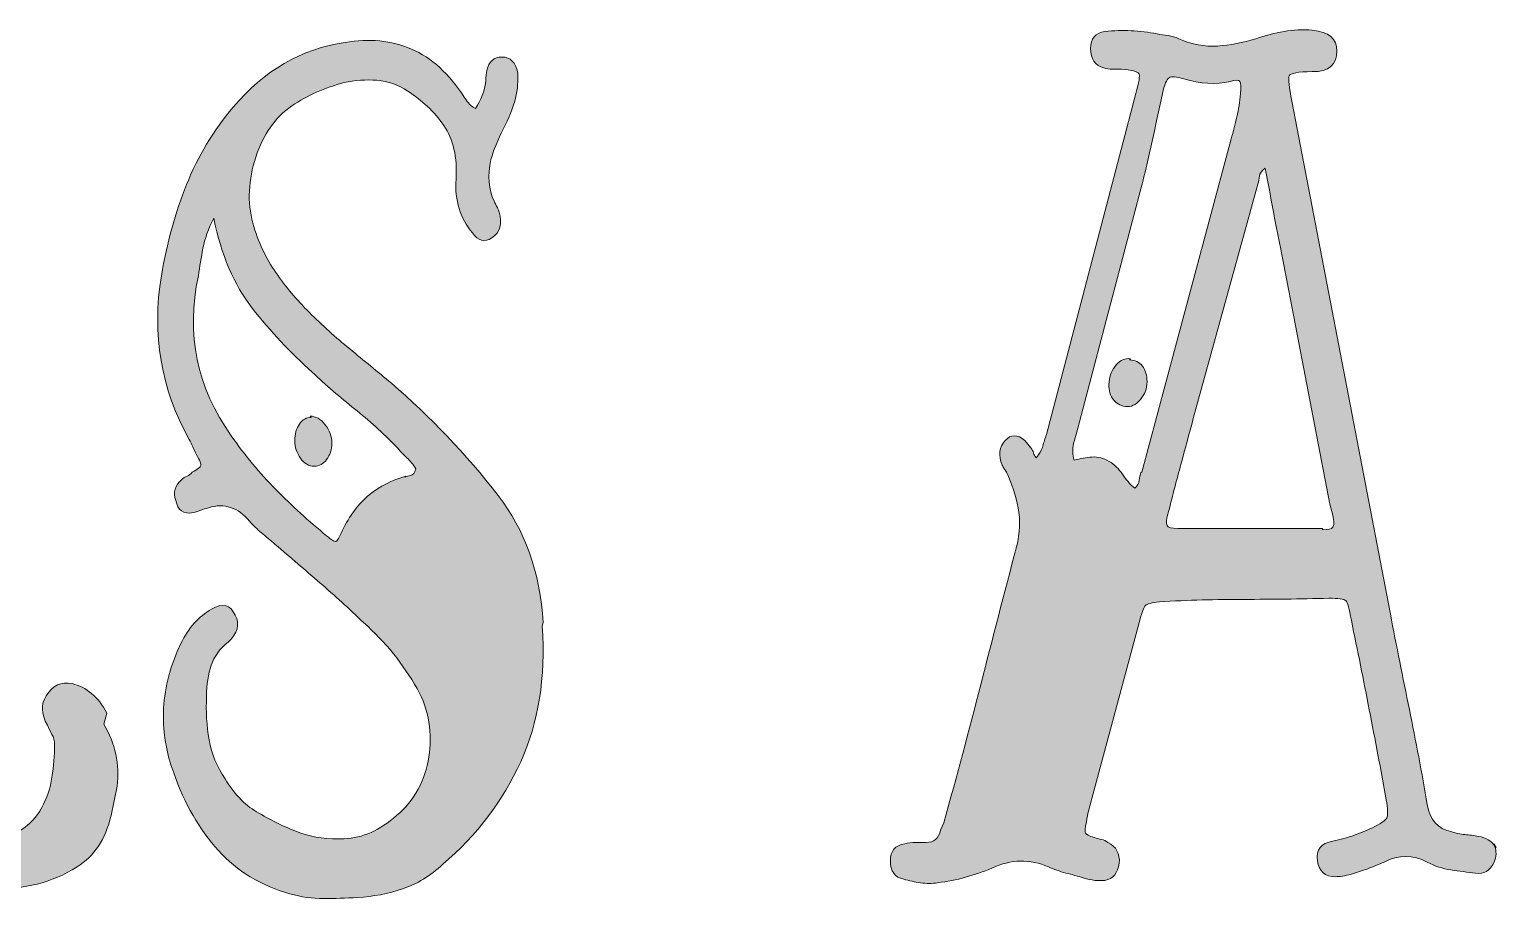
# Model space of a CAD drawing. Header units: inches. Extents: x 96 to 984, y -1025 to -55.
# Drawn here: x 489.9 to 737.9, y -717.9 to -570.9 of the extents above; entities that cross this region are included whole.
import ezdxf

# ---------------------------------------------------------------- set-up
doc = ezdxf.new("R2010")
doc.units = ezdxf.units.IN
doc.header["$MEASUREMENT"] = 0
doc.layers.add('Layer 1', color=7, linetype='Continuous')

# ---------------------------------------------------------------- blocks, each defined once
blk = doc.blocks.new('block 2')
at = {"layer": 'Layer 1', "true_color": 0x71020c}
h = blk.add_hatch(color=16, dxfattribs=at)
h.dxf.hatch_style = 2
edge = h.paths.add_edge_path()
edge.add_spline(control_points=[(503.72, -703.81), (503.72, -703.81), (504.76, -698.86), (504.76, -698.86), (505.22, -695.14), (504.47, -691.63), (502.51, -688.33), (502.51, -688.33), (503.03, -686.47), (503.03, -686.47), (501.52, -683.71), (499.56, -682.06), (497.13, -681.51), (495.27, -681.1), (493.83, -681.79), (492.78, -683.58), (491.85, -684.95), (491.91, -686.61), (492.96, -688.53), (493.19, -689.08), (493.45, -689.6), (493.74, -690.08), (494.03, -690.56), (494.18, -691.15), (494.18, -691.84), (494.18, -693.63), (494.03, -695.45), (493.74, -697.31), (493.45, -699.17), (492.87, -700.89), (492.01, -702.47), (491.14, -704.06), (489.95, -705.33), (488.45, -706.29), (486.94, -707.26), (485.03, -707.74), (482.72, -707.74), (480.52, -707.74), (478.35, -707.67), (476.21, -707.53), (474.07, -707.4), (471.9, -707.12), (469.7, -706.71), (468.08, -706.43), (467.16, -706.08), (466.93, -705.67), (466.69, -705.26), (466.58, -704.09), (466.58, -702.16), (466.58, -699.82), (466.64, -697.45), (466.75, -695.04), (466.87, -692.63), (466.98, -690.26), (467.1, -687.91), (467.33, -680.89), (467.53, -673.87), (467.71, -666.85), (467.88, -659.83), (468.08, -652.81), (468.31, -645.78), (468.43, -640.97), (468.49, -636.12), (468.49, -631.23), (468.49, -626.34), (468.6, -621.49), (468.84, -616.67), (469.06, -611.44), (469.15, -606.17), (469.09, -600.87), (469.04, -595.57), (469.12, -590.31), (469.35, -585.07), (469.47, -582.73), (469.7, -581.32), (470.05, -580.84), (470.4, -580.36), (471.55, -579.98), (473.52, -579.7), (473.52, -579.7), (474.04, -579.7), (474.04, -579.7), (475.43, -579.29), (476.18, -578.4), (476.3, -577.02), (476.41, -575.51), (475.84, -574.27), (474.56, -573.3), (473.98, -572.89), (473.35, -572.65), (472.65, -572.58), (471.96, -572.51), (471.26, -572.55), (470.57, -572.68), (469.3, -572.96), (468.11, -573.27), (467, -573.61), (465.9, -573.96), (464.76, -574.41), (463.6, -574.95), (461.38, -576.06), (458.82, -576.61), (455.91, -576.61), (454.28, -576.61), (452.68, -576.4), (451.11, -575.99), (449.53, -575.58), (447.93, -575.09), (446.3, -574.54), (445.14, -574.13), (444, -573.79), (442.9, -573.51), (441.79, -573.24), (440.6, -573.24), (439.33, -573.51), (437.71, -573.92), (436.84, -574.95), (436.73, -576.61), (436.49, -578.4), (437.3, -579.5), (439.16, -579.91), (440.54, -580.33), (441.35, -580.7), (441.58, -581.05), (441.82, -581.39), (441.93, -582.46), (441.93, -584.25), (441.93, -584.25), (441.93, -600.35), (441.93, -600.35), (442.05, -606.55), (441.96, -612.61), (441.67, -618.53), (441.38, -624.45), (441.29, -630.5), (441.41, -636.7), (441.41, -638.49), (441.29, -639.49), (441.07, -639.69), (440.83, -639.9), (439.96, -639.8), (438.46, -639.39), (436.73, -638.97), (435.51, -639.46), (434.82, -640.83), (434, -642.48), (434.41, -643.86), (436.03, -644.96), (438.12, -646.34), (439.5, -648.13), (440.2, -650.33), (440.89, -652.53), (441.18, -654.8), (441.07, -657.14), (440.83, -662.38), (440.74, -667.54), (440.8, -672.63), (440.86, -677.73), (440.83, -682.89), (440.72, -688.12), (440.72, -688.12), (440.2, -707.32), (440.2, -707.32), (440.2, -709.39), (439.44, -710.49), (437.94, -710.63), (437.71, -710.63), (437.36, -710.77), (436.9, -711.04), (435.63, -711.73), (434.99, -712.83), (434.99, -714.34), (434.99, -715.86), (435.8, -716.75), (437.42, -717.03), (438.34, -717.16), (439.18, -717.13), (439.94, -716.93), (440.69, -716.72), (441.47, -716.48), (442.28, -716.2), (443.21, -715.79), (444.17, -715.41), (445.16, -715.07), (446.14, -714.73), (447.1, -714.42), (448.03, -714.14), (450.35, -713.45), (452.61, -713.28), (454.82, -713.62), (457.03, -713.97), (459.29, -714.34), (461.61, -714.76), (465.33, -715.45), (469.07, -715.96), (472.84, -716.31), (476.61, -716.65), (480.36, -716.68), (484.08, -716.41), (486.51, -716.27), (488.89, -715.93), (491.21, -715.38), (493.53, -714.83), (495.8, -713.86), (497.99, -712.49), (500.88, -710.7), (502.79, -707.81), (503.72, -703.81)], knot_values=[0, 0, 0, 0, 1, 1, 1, 2, 2, 2, 3, 3, 3, 4, 4, 4, 5, 5, 5, 6, 6, 6, 7, 7, 7, 8, 8, 8, 9, 9, 9, 10, 10, 10, 11, 11, 11, 12, 12, 12, 13, 13, 13, 14, 14, 14, 15, 15, 15, 16, 16, 16, 17, 17, 17, 18, 18, 18, 19, 19, 19, 20, 20, 20, 21, 21, 21, 22, 22, 22, 23, 23, 23, 24, 24, 24, 25, 25, 25, 26, 26, 26, 27, 27, 27, 28, 28, 28, 29, 29, 29, 30, 30, 30, 31, 31, 31, 32, 32, 32, 33, 33, 33, 34, 34, 34, 35, 35, 35, 36, 36, 36, 37, 37, 37, 38, 38, 38, 39, 39, 39, 40, 40, 40, 41, 41, 41, 42, 42, 42, 43, 43, 43, 44, 44, 44, 45, 45, 45, 46, 46, 46, 47, 47, 47, 48, 48, 48, 49, 49, 49, 50, 50, 50, 51, 51, 51, 52, 52, 52, 53, 53, 53, 54, 54, 54, 55, 55, 55, 56, 56, 56, 57, 57, 57, 58, 58, 58, 59, 59, 59, 60, 60, 60, 61, 61, 61, 62, 62, 62, 63, 63, 63, 64, 64, 64, 65, 65, 65, 66, 66, 66, 67, 67, 67, 68, 68, 68, 69, 69, 69, 69], degree=3, periodic=1)
edge = h.paths.add_edge_path()
edge.add_spline(control_points=[(462.41, -602.52), (462.3, -608.1), (462.12, -613.78), (461.89, -619.56), (461.89, -619.56), (461.72, -620.59), (461.72, -620.59), (461.49, -624.59), (461.37, -628.61), (461.37, -632.67), (461.37, -636.74), (461.31, -640.76), (461.2, -644.75), (461.2, -644.75), (461.2, -647.85), (461.2, -647.85), (461.2, -649.23), (460.74, -649.57), (459.81, -648.88), (456.34, -646.68), (452.69, -646.68), (448.88, -648.88), (447.83, -649.43), (447.31, -648.88), (447.31, -647.23), (447.31, -647.23), (447.31, -633.81), (447.31, -633.81), (447.54, -626.37), (447.69, -618.7), (447.75, -610.78), (447.8, -602.87), (447.83, -594.85), (447.83, -586.72), (447.83, -586.72), (447.83, -584.87), (447.83, -584.87), (447.83, -583.63), (448.35, -583.08), (449.39, -583.21), (449.39, -583.21), (450.44, -583.21), (450.44, -583.21), (452.06, -583.49), (453.7, -583.7), (455.38, -583.84), (457.06, -583.97), (458.77, -583.84), (460.5, -583.42), (461.43, -583.15), (462.01, -583.15), (462.24, -583.42), (462.47, -583.7), (462.59, -584.39), (462.59, -585.49), (462.59, -591.27), (462.53, -596.95), (462.41, -602.52)], knot_values=[0, 0, 0, 0, 1, 1, 1, 2, 2, 2, 3, 3, 3, 4, 4, 4, 5, 5, 5, 6, 6, 6, 7, 7, 7, 8, 8, 8, 9, 9, 9, 10, 10, 10, 11, 11, 11, 12, 12, 12, 13, 13, 13, 14, 14, 14, 15, 15, 15, 16, 16, 16, 17, 17, 17, 18, 18, 18, 19, 19, 19, 19], degree=3, periodic=1)
h = blk.add_hatch(color=16, dxfattribs=at)
h.dxf.hatch_style = 2
edge = h.paths.add_edge_path()
edge.add_spline(control_points=[(570.02, -587.76), (570.95, -585.97), (571.64, -584.25), (572.11, -582.6), (572.46, -580.94), (572.57, -579.5), (572.46, -578.26), (572.11, -576.47), (571.24, -575.58), (569.85, -575.58), (568.46, -575.58), (567.6, -576.33), (567.25, -577.85), (567.13, -578.26), (567.07, -578.88), (567.07, -579.7), (566.84, -581.36), (566.26, -582.87), (565.34, -584.25), (564.76, -583.97), (564.36, -583.66), (564.12, -583.32), (563.89, -582.98), (563.66, -582.67), (563.43, -582.39), (560.88, -578.4), (557.9, -575.68), (554.49, -574.23), (551.08, -572.79), (547.35, -572.41), (543.3, -573.1), (535.89, -574.2), (529.59, -577.85), (524.38, -584.04), (521.02, -588.04), (518.39, -592.4), (516.48, -597.15), (514.57, -601.9), (513.15, -607.03), (512.23, -612.54), (510.61, -622.45), (512.17, -631.67), (516.91, -640.21), (517.15, -640.62), (517.35, -641.04), (517.52, -641.45), (517.69, -641.86), (517.9, -642.27), (518.13, -642.69), (518.71, -643.79), (518.97, -644.44), (518.91, -644.65), (518.85, -644.86), (518.36, -645.24), (517.44, -645.78), (517.2, -646.06), (516.91, -646.27), (516.57, -646.41), (516.22, -646.54), (515.93, -646.75), (515.7, -647.02), (514.54, -647.99), (514.19, -649.16), (514.66, -650.53), (515, -652.19), (515.99, -652.88), (517.61, -652.6), (518.07, -652.46), (518.5, -652.33), (518.91, -652.19), (519.31, -652.05), (519.75, -651.91), (520.21, -651.77), (522.87, -650.95), (525.19, -651.71), (527.15, -654.05), (527.73, -654.74), (528.4, -655.39), (529.15, -656.01), (529.9, -656.63), (530.68, -657.28), (531.49, -657.97), (534.04, -660.17), (536.56, -662.34), (539.04, -664.47), (541.53, -666.61), (543.99, -668.85), (546.42, -671.19), (550.12, -674.49), (553.13, -678.21), (555.45, -682.34), (556.49, -684.13), (557.15, -686.02), (557.44, -688.02), (557.73, -690.01), (557.73, -691.97), (557.44, -693.9), (557.15, -695.83), (556.54, -697.65), (555.62, -699.37), (554.69, -701.1), (553.48, -702.57), (551.97, -703.81), (549.2, -706.29), (546.25, -707.6), (543.12, -707.74), (540.46, -707.88), (537.97, -707.53), (535.66, -706.71), (533.34, -705.88), (531.03, -704.78), (528.72, -703.4), (526.63, -702.3), (524.72, -700.37), (522.99, -697.62), (521.6, -695.55), (520.7, -693.35), (520.3, -691.01), (519.89, -688.67), (519.75, -686.19), (519.86, -683.58), (519.86, -681.65), (520.13, -679.93), (520.65, -678.41), (521.17, -676.9), (522.12, -675.59), (523.51, -674.49), (525.13, -672.98), (525.53, -671.46), (524.72, -669.95), (523.91, -668.16), (522.58, -667.81), (520.73, -668.91), (518.53, -670.15), (516.8, -672.08), (515.53, -674.7), (512.05, -682), (511.65, -689.29), (514.31, -696.59), (516.16, -701.82), (518.68, -706.19), (521.86, -709.7), (525.04, -713.21), (529.06, -715.66), (533.92, -717.03), (535.89, -717.58), (537.8, -717.85), (539.65, -717.85), (541.5, -717.85), (543.41, -717.78), (545.38, -717.65), (548.04, -717.51), (550.59, -717.03), (553.01, -716.2), (555.45, -715.38), (557.7, -714), (559.78, -712.07), (565.57, -707.12), (569.97, -701.33), (572.97, -694.73), (575.98, -688.12), (577.2, -680.48), (576.62, -671.81), (576.62, -671.81), (576.79, -671.19), (576.79, -671.19), (576.21, -662.65), (573.67, -655.49), (569.16, -649.71), (563.72, -642.69), (557.7, -636.36), (551.11, -630.71), (548.79, -628.79), (546.45, -626.86), (544.08, -624.93), (541.7, -623), (539.42, -620.94), (537.22, -618.73), (535.14, -616.67), (533.26, -614.43), (531.58, -612.02), (529.9, -609.61), (528.6, -606.83), (527.68, -603.66), (526.75, -600.08), (526.92, -596.36), (528.2, -592.51), (529.47, -588.65), (531.49, -585.77), (534.27, -583.84), (536.93, -582.05), (539.88, -580.74), (543.12, -579.91), (544.97, -579.5), (546.82, -579.36), (548.68, -579.5), (550.53, -579.64), (552.26, -580.26), (553.88, -581.36), (556.31, -582.87), (558.34, -584.8), (559.96, -587.14), (561.58, -589.48), (562.27, -592.51), (562.04, -596.22), (561.81, -599.81), (562.74, -602.83), (564.82, -605.31), (565.74, -606.69), (566.84, -606.96), (568.12, -606.14), (569.51, -605.18), (569.91, -603.73), (569.33, -601.8), (569.21, -601.39), (568.92, -600.77), (568.46, -599.94), (567.53, -598.01), (567.36, -595.68), (567.94, -592.92), (568.4, -591.27), (569.1, -589.55), (570.02, -587.76)], knot_values=[0, 0, 0, 0, 1, 1, 1, 2, 2, 2, 3, 3, 3, 4, 4, 4, 5, 5, 5, 6, 6, 6, 7, 7, 7, 8, 8, 8, 9, 9, 9, 10, 10, 10, 11, 11, 11, 12, 12, 12, 13, 13, 13, 14, 14, 14, 15, 15, 15, 16, 16, 16, 17, 17, 17, 18, 18, 18, 19, 19, 19, 20, 20, 20, 21, 21, 21, 22, 22, 22, 23, 23, 23, 24, 24, 24, 25, 25, 25, 26, 26, 26, 27, 27, 27, 28, 28, 28, 29, 29, 29, 30, 30, 30, 31, 31, 31, 32, 32, 32, 33, 33, 33, 34, 34, 34, 35, 35, 35, 36, 36, 36, 37, 37, 37, 38, 38, 38, 39, 39, 39, 40, 40, 40, 41, 41, 41, 42, 42, 42, 43, 43, 43, 44, 44, 44, 45, 45, 45, 46, 46, 46, 47, 47, 47, 48, 48, 48, 49, 49, 49, 50, 50, 50, 51, 51, 51, 52, 52, 52, 53, 53, 53, 54, 54, 54, 55, 55, 55, 56, 56, 56, 57, 57, 57, 58, 58, 58, 59, 59, 59, 60, 60, 60, 61, 61, 61, 62, 62, 62, 63, 63, 63, 64, 64, 64, 65, 65, 65, 66, 66, 66, 67, 67, 67, 68, 68, 68, 69, 69, 69, 70, 70, 70, 71, 71, 71, 72, 72, 72, 73, 73, 73, 74, 74, 74, 74], degree=3, periodic=1)
edge = h.paths.add_edge_path()
edge.add_spline(control_points=[(527.59, -618.01), (530.65, -621.94), (534.04, -625.55), (537.74, -628.85), (540.06, -631.06), (542.43, -633.12), (544.86, -635.05), (547.29, -636.98), (549.66, -639.11), (551.97, -641.45), (552.55, -642.14), (553.13, -642.76), (553.71, -643.31), (554.29, -643.86), (554.81, -644.48), (555.27, -645.17), (555.04, -645.86), (554.75, -646.24), (554.4, -646.3), (554.06, -646.37), (553.71, -646.48), (553.36, -646.61), (553.36, -646.61), (553.54, -646.41), (553.54, -646.41), (551.22, -647.1), (549.17, -648.16), (547.37, -649.61), (545.58, -651.05), (544.05, -653.09), (542.78, -655.7), (542.31, -656.8), (541.96, -657.38), (541.73, -657.45), (541.5, -657.52), (540.98, -657.21), (540.17, -656.52), (537.16, -654.05), (534.3, -651.43), (531.58, -648.68), (528.86, -645.92), (526.34, -642.9), (524.03, -639.59), (518.24, -631.47), (516.39, -622.45), (518.48, -612.54), (518.71, -611.02), (518.97, -609.48), (519.26, -607.89), (519.55, -606.31), (520.15, -604.62), (521.08, -602.83), (522.35, -609.03), (524.52, -614.09), (527.59, -618.01)], knot_values=[0, 0, 0, 0, 1, 1, 1, 2, 2, 2, 3, 3, 3, 4, 4, 4, 5, 5, 5, 6, 6, 6, 7, 7, 7, 8, 8, 8, 9, 9, 9, 10, 10, 10, 11, 11, 11, 12, 12, 12, 13, 13, 13, 14, 14, 14, 15, 15, 15, 16, 16, 16, 17, 17, 17, 18, 18, 18, 18], degree=3, periodic=1)
h = blk.add_hatch(color=16, dxfattribs=at)
h.dxf.hatch_style = 2
edge = h.paths.add_edge_path()
edge.add_spline(control_points=[(709.57, -667.06), (711.19, -667.06), (712.14, -667.2), (712.43, -667.47), (712.72, -667.75), (713.04, -668.85), (713.39, -670.77), (714.43, -675.87), (715.44, -680.93), (716.42, -685.95), (717.41, -690.98), (718.36, -696.04), (719.29, -701.13), (719.52, -702.65), (719.57, -703.61), (719.46, -704.02), (719.34, -704.43), (718.65, -704.98), (717.38, -705.67), (716.22, -706.22), (715.06, -706.71), (713.91, -707.12), (712.75, -707.53), (711.53, -707.88), (710.26, -708.15), (708.29, -708.43), (707.42, -709.53), (707.66, -711.45), (707.89, -713.24), (708.93, -714.14), (710.78, -714.14), (711.36, -714.14), (712.23, -714), (713.39, -713.73), (714.31, -713.45), (715.24, -713.14), (716.16, -712.8), (717.09, -712.45), (718.01, -712.07), (718.94, -711.66), (721.37, -710.42), (723.8, -710.42), (726.23, -711.66), (727.5, -712.35), (728.83, -712.8), (730.22, -713), (731.61, -713.21), (733, -713.38), (734.39, -713.52), (735.78, -713.8), (736.82, -713.18), (737.51, -711.66), (737.93, -710.78), (737.95, -709.85), (737.6, -708.85), (737.01, -708.09), (736.12, -707.57), (734.91, -707.32), (734.1, -707.19), (733.32, -707.08), (732.56, -707.01), (731.81, -706.95), (731.03, -706.77), (730.22, -706.5), (728.02, -706.08), (726.69, -704.57), (726.23, -701.96), (725.3, -696.59), (724.29, -691.22), (723.19, -685.85), (722.09, -680.48), (721.02, -675.11), (719.98, -669.74), (719.98, -669.74), (703.32, -583.01), (703.32, -583.01), (702.85, -580.67), (702.71, -579.26), (702.89, -578.78), (703.06, -578.29), (704.36, -578.05), (706.79, -578.05), (709.57, -578.05), (710.95, -576.88), (710.95, -574.54), (710.95, -572.48), (709.57, -571.31), (706.79, -571.03), (705.17, -570.9), (703.58, -570.96), (702.02, -571.24), (700.45, -571.52), (698.86, -571.93), (697.24, -572.48), (695.04, -573.17), (692.88, -573.58), (690.74, -573.72), (688.59, -573.85), (686.42, -573.44), (684.23, -572.48), (683.65, -572.2), (683.04, -572.03), (682.4, -571.96), (681.77, -571.89), (681.16, -571.79), (680.58, -571.65), (679.08, -571.38), (677.6, -571.2), (676.16, -571.14), (674.71, -571.07), (673.23, -571.1), (671.73, -571.24), (670.11, -571.52), (669.3, -572.48), (669.3, -574.13), (669.3, -575.92), (670.05, -577.02), (671.56, -577.43), (672.02, -577.57), (672.48, -577.64), (672.94, -577.64), (673.41, -577.64), (673.93, -577.64), (674.51, -577.64), (676.24, -577.78), (677.22, -578.02), (677.46, -578.36), (677.69, -578.71), (677.51, -579.84), (676.94, -581.77), (676.94, -581.77), (661.84, -639.39), (661.84, -639.39), (661.6, -640.07), (661.4, -640.73), (661.23, -641.35), (661.06, -641.97), (660.68, -642.62), (660.1, -643.31), (659.87, -643.03), (659.73, -642.76), (659.67, -642.48), (659.61, -642.21), (659.46, -641.93), (659.23, -641.66), (659.23, -641.66), (658.19, -640.42), (658.19, -640.42), (656.92, -639.32), (655.82, -639.32), (654.89, -640.42), (653.85, -641.52), (653.68, -642.9), (654.37, -644.55), (654.49, -644.82), (654.6, -645.03), (654.72, -645.17), (654.84, -645.31), (654.95, -645.51), (655.07, -645.78), (655.99, -647.71), (656.66, -649.71), (657.07, -651.77), (657.47, -653.84), (657.38, -656.04), (656.8, -658.38), (654.72, -666.23), (652.69, -674.01), (650.73, -681.72), (648.76, -689.43), (646.68, -697.21), (644.48, -705.05), (644.48, -705.05), (643.96, -706.29), (643.96, -706.29), (643.61, -707.67), (642.8, -708.36), (641.53, -708.36), (640.95, -708.36), (640.34, -708.36), (639.71, -708.36), (639.07, -708.36), (638.46, -708.43), (637.88, -708.56), (636.26, -708.84), (635.46, -709.8), (635.46, -711.45), (635.46, -713.24), (636.21, -714.28), (637.71, -714.55), (638.64, -714.83), (639.59, -715.03), (640.57, -715.17), (641.56, -715.31), (642.51, -715.31), (643.44, -715.17), (646.68, -714.76), (649.74, -713.93), (652.64, -712.69), (655.88, -711.18), (659.06, -711.11), (662.18, -712.49), (663.11, -712.9), (664.09, -713.24), (665.13, -713.52), (666.18, -713.8), (667.16, -714.07), (668.08, -714.34), (669.47, -714.76), (670.69, -714.9), (671.73, -714.76), (673.12, -714.48), (673.93, -713.52), (674.16, -711.87), (674.27, -710.22), (673.64, -709.05), (672.25, -708.36), (671.9, -708.08), (671.53, -707.91), (671.12, -707.84), (670.72, -707.77), (670.34, -707.67), (669.99, -707.53), (669.07, -707.26), (668.55, -707.01), (668.43, -706.81), (668.32, -706.6), (668.37, -705.95), (668.61, -704.85), (668.84, -703.47), (669.07, -702.44), (669.3, -701.75), (669.3, -701.75), (677.63, -670.77), (677.63, -670.77), (677.98, -669.4), (678.3, -668.57), (678.59, -668.3), (678.87, -668.02), (679.65, -667.81), (680.93, -667.67), (685.79, -667.4), (690.56, -667.26), (695.25, -667.26), (699.93, -667.26), (704.71, -667.2), (709.57, -667.06)], knot_values=[0, 0, 0, 0, 1, 1, 1, 2, 2, 2, 3, 3, 3, 4, 4, 4, 5, 5, 5, 6, 6, 6, 7, 7, 7, 8, 8, 8, 9, 9, 9, 10, 10, 10, 11, 11, 11, 12, 12, 12, 13, 13, 13, 14, 14, 14, 15, 15, 15, 16, 16, 16, 17, 17, 17, 18, 18, 18, 19, 19, 19, 20, 20, 20, 21, 21, 21, 22, 22, 22, 23, 23, 23, 24, 24, 24, 25, 25, 25, 26, 26, 26, 27, 27, 27, 28, 28, 28, 29, 29, 29, 30, 30, 30, 31, 31, 31, 32, 32, 32, 33, 33, 33, 34, 34, 34, 35, 35, 35, 36, 36, 36, 37, 37, 37, 38, 38, 38, 39, 39, 39, 40, 40, 40, 41, 41, 41, 42, 42, 42, 43, 43, 43, 44, 44, 44, 45, 45, 45, 46, 46, 46, 47, 47, 47, 48, 48, 48, 49, 49, 49, 50, 50, 50, 51, 51, 51, 52, 52, 52, 53, 53, 53, 54, 54, 54, 55, 55, 55, 56, 56, 56, 57, 57, 57, 58, 58, 58, 59, 59, 59, 60, 60, 60, 61, 61, 61, 62, 62, 62, 63, 63, 63, 64, 64, 64, 65, 65, 65, 66, 66, 66, 67, 67, 67, 68, 68, 68, 69, 69, 69, 70, 70, 70, 71, 71, 71, 72, 72, 72, 73, 73, 73, 74, 74, 74, 75, 75, 75, 76, 76, 76, 77, 77, 77, 78, 78, 78, 79, 79, 79, 80, 80, 80, 81, 81, 81, 82, 82, 82, 82], degree=3, periodic=1)
edge = h.paths.add_edge_path()
edge.add_spline(control_points=[(677.98, -645.78), (677.98, -645.78), (677.8, -645.78), (677.8, -645.78), (677.69, -646.2), (677.6, -646.65), (677.54, -647.13), (677.49, -647.61), (677.22, -648.06), (676.76, -648.47), (675.95, -647.78), (675.26, -646.99), (674.68, -646.1), (674.1, -645.2), (673.35, -644.48), (672.42, -643.93), (671.5, -643.38), (670.54, -643.14), (669.56, -643.2), (668.58, -643.27), (667.57, -643.45), (666.52, -643.72), (666.29, -642.76), (666.23, -641.97), (666.35, -641.35), (666.46, -640.73), (666.64, -640.07), (666.87, -639.39), (666.87, -639.39), (677.8, -597.88), (677.8, -597.88), (678.5, -595.13), (679.14, -592.44), (679.71, -589.82), (680.29, -587.21), (680.87, -584.53), (681.45, -581.77), (681.8, -580.26), (682.17, -579.36), (682.58, -579.09), (682.98, -578.81), (683.82, -578.88), (685.09, -579.29), (687.87, -580.12), (690.48, -580.26), (692.9, -579.7), (693.83, -579.43), (694.38, -579.43), (694.55, -579.7), (694.73, -579.98), (694.75, -580.67), (694.64, -581.77), (694.52, -583.15), (694.32, -584.45), (694.03, -585.69), (693.74, -586.93), (693.43, -588.17), (693.08, -589.41), (693.08, -589.41), (677.98, -645.78), (677.98, -645.78)], knot_values=[0, 0, 0, 0, 1, 1, 1, 2, 2, 2, 3, 3, 3, 4, 4, 4, 5, 5, 5, 6, 6, 6, 7, 7, 7, 8, 8, 8, 9, 9, 9, 10, 10, 10, 11, 11, 11, 12, 12, 12, 13, 13, 13, 14, 14, 14, 15, 15, 15, 16, 16, 16, 17, 17, 17, 18, 18, 18, 19, 19, 19, 20, 20, 20, 20], degree=3, periodic=1)
edge = h.paths.add_edge_path()
edge.add_spline(control_points=[(682.23, -654.77), (682.06, -654.43), (682.14, -653.63), (682.49, -652.39), (683.19, -649.64), (683.88, -646.99), (684.58, -644.44), (685.27, -641.9), (685.96, -639.32), (686.66, -636.7), (686.66, -636.7), (697.59, -597.05), (697.59, -597.05), (697.71, -596.64), (697.79, -596.19), (697.85, -595.71), (697.91, -595.23), (698.23, -594.78), (698.81, -594.37), (699.27, -596.71), (699.7, -598.98), (700.11, -601.18), (700.51, -603.39), (700.95, -605.59), (701.41, -607.79), (701.41, -607.79), (709.74, -651.16), (709.74, -651.16), (709.74, -651.16), (710.26, -653.01), (710.26, -653.01), (710.49, -654.12), (710.49, -654.8), (710.26, -655.08), (710.03, -655.36), (709.45, -655.49), (708.53, -655.49), (708.53, -655.49), (708.53, -655.28), (708.53, -655.28), (708.53, -655.28), (684.05, -655.28), (684.05, -655.28), (683.01, -655.28), (682.4, -655.11), (682.23, -654.77)], knot_values=[0, 0, 0, 0, 1, 1, 1, 2, 2, 2, 3, 3, 3, 4, 4, 4, 5, 5, 5, 6, 6, 6, 7, 7, 7, 8, 8, 8, 9, 9, 9, 10, 10, 10, 11, 11, 11, 12, 12, 12, 13, 13, 13, 14, 14, 14, 15, 15, 15, 15], degree=3, periodic=1)
h = blk.add_hatch(color=16, dxfattribs=at)
h.dxf.hatch_style = 2
edge = h.paths.add_edge_path()
edge.add_spline(control_points=[(675.89, -626.79), (675.89, -626.79), (676.07, -626.58), (676.07, -626.58), (675.14, -626.45), (674.33, -626.79), (673.64, -627.61), (672.94, -628.44), (672.54, -629.4), (672.42, -630.5), (672.31, -631.61), (672.51, -632.54), (673.03, -633.29), (673.55, -634.05), (674.27, -634.5), (675.2, -634.64), (676.13, -634.77), (676.96, -634.4), (677.72, -633.5), (678.47, -632.61), (678.85, -631.61), (678.85, -630.5), (678.85, -629.4), (678.59, -628.51), (678.07, -627.82), (677.54, -627.13), (676.82, -626.79), (675.89, -626.79)], knot_values=[0, 0, 0, 0, 1, 1, 1, 2, 2, 2, 3, 3, 3, 4, 4, 4, 5, 5, 5, 6, 6, 6, 7, 7, 7, 8, 8, 8, 9, 9, 9, 9], degree=3, periodic=1)
h = blk.add_hatch(color=16, dxfattribs=at)
h.dxf.hatch_style = 2
edge = h.paths.add_edge_path()
edge.add_spline(control_points=[(538.09, -644.75), (538.9, -644.75), (539.59, -644.38), (540.17, -643.62), (540.75, -642.86), (541.04, -641.93), (541.04, -640.83), (541.04, -639.73), (540.66, -638.7), (539.91, -637.73), (539.16, -636.77), (538.32, -636.29), (537.4, -636.29), (537.4, -636.29), (537.57, -636.49), (537.57, -636.49), (536.76, -636.49), (536.09, -636.87), (535.57, -637.63), (535.05, -638.39), (534.79, -639.32), (534.79, -640.42), (534.79, -641.52), (535.11, -642.52), (535.75, -643.41), (536.38, -644.31), (537.16, -644.75), (538.09, -644.75)], knot_values=[0, 0, 0, 0, 1, 1, 1, 2, 2, 2, 3, 3, 3, 4, 4, 4, 5, 5, 5, 6, 6, 6, 7, 7, 7, 8, 8, 8, 9, 9, 9, 9], degree=3, periodic=1)
h = blk.add_hatch(color=16, dxfattribs=at)
h.dxf.hatch_style = 2
edge = h.paths.add_edge_path()
edge.add_spline(control_points=[(737.51, -708.56), (737.55, -708.66), (737.57, -708.76), (737.6, -708.85), (737.69, -708.96), (737.79, -709.06), (737.86, -709.18), (737.86, -709.18), (737.51, -708.56), (737.51, -708.56)], knot_values=[0, 0, 0, 0, 1, 1, 1, 2, 2, 2, 3, 3, 3, 3], degree=3, periodic=1)
at = {"layer": 'Layer 1', "lineweight": 0}
for points, knots in [([(503.72, -703.81), (503.72, -703.81), (504.76, -698.86), (504.76, -698.86), (505.22, -695.14), (504.47, -691.63), (502.51, -688.33), (502.51, -688.33), (503.03, -686.47), (503.03, -686.47), (501.52, -683.71), (499.56, -682.06), (497.13, -681.51), (495.27, -681.1), (493.83, -681.79), (492.78, -683.58), (491.85, -684.95), (491.91, -686.61), (492.96, -688.53), (493.19, -689.08), (493.45, -689.6), (493.74, -690.08), (494.03, -690.56), (494.18, -691.15), (494.18, -691.84), (494.18, -693.63), (494.03, -695.45), (493.74, -697.31), (493.45, -699.17), (492.87, -700.89), (492.01, -702.47), (491.14, -704.06), (489.95, -705.33), (488.45, -706.29), (486.94, -707.26), (485.03, -707.74), (482.72, -707.74), (480.52, -707.74), (478.35, -707.67), (476.21, -707.53), (474.07, -707.4), (471.9, -707.12), (469.7, -706.71), (468.08, -706.43), (467.16, -706.08), (466.93, -705.67), (466.69, -705.26), (466.58, -704.09), (466.58, -702.16), (466.58, -699.82), (466.64, -697.45), (466.75, -695.04), (466.87, -692.63), (466.98, -690.26), (467.1, -687.91), (467.33, -680.89), (467.53, -673.87), (467.71, -666.85), (467.88, -659.83), (468.08, -652.81), (468.31, -645.78), (468.43, -640.97), (468.49, -636.12), (468.49, -631.23), (468.49, -626.34), (468.6, -621.49), (468.84, -616.67), (469.06, -611.44), (469.15, -606.17), (469.09, -600.87), (469.04, -595.57), (469.12, -590.31), (469.35, -585.07), (469.47, -582.73), (469.7, -581.32), (470.05, -580.84), (470.4, -580.36), (471.55, -579.98), (473.52, -579.7), (473.52, -579.7), (474.04, -579.7), (474.04, -579.7), (475.43, -579.29), (476.18, -578.4), (476.3, -577.02), (476.41, -575.51), (475.84, -574.27), (474.56, -573.3), (473.98, -572.89), (473.35, -572.65), (472.65, -572.58), (471.96, -572.51), (471.26, -572.55), (470.57, -572.68), (469.3, -572.96), (468.11, -573.27), (467, -573.61), (465.9, -573.96), (464.76, -574.41), (463.6, -574.95), (461.38, -576.06), (458.82, -576.61), (455.91, -576.61), (454.28, -576.61), (452.68, -576.4), (451.11, -575.99), (449.53, -575.58), (447.93, -575.09), (446.3, -574.54), (445.14, -574.13), (444, -573.79), (442.9, -573.51), (441.79, -573.24), (440.6, -573.24), (439.33, -573.51), (437.71, -573.92), (436.84, -574.95), (436.73, -576.61), (436.49, -578.4), (437.3, -579.5), (439.16, -579.91), (440.54, -580.33), (441.35, -580.7), (441.58, -581.05), (441.82, -581.39), (441.93, -582.46), (441.93, -584.25), (441.93, -584.25), (441.93, -600.35), (441.93, -600.35), (442.05, -606.55), (441.96, -612.61), (441.67, -618.53), (441.38, -624.45), (441.29, -630.5), (441.41, -636.7), (441.41, -638.49), (441.29, -639.49), (441.07, -639.69), (440.83, -639.9), (439.96, -639.8), (438.46, -639.39), (436.73, -638.97), (435.51, -639.46), (434.82, -640.83), (434, -642.48), (434.41, -643.86), (436.03, -644.96), (438.12, -646.34), (439.5, -648.13), (440.2, -650.33), (440.89, -652.53), (441.18, -654.8), (441.07, -657.14), (440.83, -662.38), (440.74, -667.54), (440.8, -672.63), (440.86, -677.73), (440.83, -682.89), (440.72, -688.12), (440.72, -688.12), (440.2, -707.32), (440.2, -707.32), (440.2, -709.39), (439.44, -710.49), (437.94, -710.63), (437.71, -710.63), (437.36, -710.77), (436.9, -711.04), (435.63, -711.73), (434.99, -712.83), (434.99, -714.34), (434.99, -715.86), (435.8, -716.75), (437.42, -717.03), (438.34, -717.16), (439.18, -717.13), (439.94, -716.93), (440.69, -716.72), (441.47, -716.48), (442.28, -716.2), (443.21, -715.79), (444.17, -715.41), (445.16, -715.07), (446.14, -714.73), (447.1, -714.42), (448.03, -714.14), (450.35, -713.45), (452.61, -713.28), (454.82, -713.62), (457.03, -713.97), (459.29, -714.34), (461.61, -714.76), (465.33, -715.45), (469.07, -715.96), (472.84, -716.31), (476.61, -716.65), (480.36, -716.68), (484.08, -716.41), (486.51, -716.27), (488.89, -715.93), (491.21, -715.38), (493.53, -714.83), (495.8, -713.86), (497.99, -712.49), (500.88, -710.7), (502.79, -707.81), (503.72, -703.81)], [0, 0, 0, 0, 1, 1, 1, 2, 2, 2, 3, 3, 3, 4, 4, 4, 5, 5, 5, 6, 6, 6, 7, 7, 7, 8, 8, 8, 9, 9, 9, 10, 10, 10, 11, 11, 11, 12, 12, 12, 13, 13, 13, 14, 14, 14, 15, 15, 15, 16, 16, 16, 17, 17, 17, 18, 18, 18, 19, 19, 19, 20, 20, 20, 21, 21, 21, 22, 22, 22, 23, 23, 23, 24, 24, 24, 25, 25, 25, 26, 26, 26, 27, 27, 27, 28, 28, 28, 29, 29, 29, 30, 30, 30, 31, 31, 31, 32, 32, 32, 33, 33, 33, 34, 34, 34, 35, 35, 35, 36, 36, 36, 37, 37, 37, 38, 38, 38, 39, 39, 39, 40, 40, 40, 41, 41, 41, 42, 42, 42, 43, 43, 43, 44, 44, 44, 45, 45, 45, 46, 46, 46, 47, 47, 47, 48, 48, 48, 49, 49, 49, 50, 50, 50, 51, 51, 51, 52, 52, 52, 53, 53, 53, 54, 54, 54, 55, 55, 55, 56, 56, 56, 57, 57, 57, 58, 58, 58, 59, 59, 59, 60, 60, 60, 61, 61, 61, 62, 62, 62, 63, 63, 63, 64, 64, 64, 65, 65, 65, 66, 66, 66, 67, 67, 67, 68, 68, 68, 69, 69, 69, 69]), ([(570.02, -587.76), (570.95, -585.97), (571.64, -584.25), (572.11, -582.6), (572.46, -580.94), (572.57, -579.5), (572.46, -578.26), (572.11, -576.47), (571.24, -575.58), (569.85, -575.58), (568.46, -575.58), (567.6, -576.33), (567.25, -577.85), (567.13, -578.26), (567.07, -578.88), (567.07, -579.7), (566.84, -581.36), (566.26, -582.87), (565.34, -584.25), (564.76, -583.97), (564.36, -583.66), (564.12, -583.32), (563.89, -582.98), (563.66, -582.67), (563.43, -582.39), (560.88, -578.4), (557.9, -575.68), (554.49, -574.23), (551.08, -572.79), (547.35, -572.41), (543.3, -573.1), (535.89, -574.2), (529.59, -577.85), (524.38, -584.04), (521.02, -588.04), (518.39, -592.4), (516.48, -597.15), (514.57, -601.9), (513.15, -607.03), (512.23, -612.54), (510.61, -622.45), (512.17, -631.67), (516.91, -640.21), (517.15, -640.62), (517.35, -641.04), (517.52, -641.45), (517.69, -641.86), (517.9, -642.27), (518.13, -642.69), (518.71, -643.79), (518.97, -644.44), (518.91, -644.65), (518.85, -644.86), (518.36, -645.24), (517.44, -645.78), (517.2, -646.06), (516.91, -646.27), (516.57, -646.41), (516.22, -646.54), (515.93, -646.75), (515.7, -647.02), (514.54, -647.99), (514.19, -649.16), (514.66, -650.53), (515, -652.19), (515.99, -652.88), (517.61, -652.6), (518.07, -652.46), (518.5, -652.33), (518.91, -652.19), (519.31, -652.05), (519.75, -651.91), (520.21, -651.77), (522.87, -650.95), (525.19, -651.71), (527.15, -654.05), (527.73, -654.74), (528.4, -655.39), (529.15, -656.01), (529.9, -656.63), (530.68, -657.28), (531.49, -657.97), (534.04, -660.17), (536.56, -662.34), (539.04, -664.47), (541.53, -666.61), (543.99, -668.85), (546.42, -671.19), (550.12, -674.49), (553.13, -678.21), (555.45, -682.34), (556.49, -684.13), (557.15, -686.02), (557.44, -688.02), (557.73, -690.01), (557.73, -691.97), (557.44, -693.9), (557.15, -695.83), (556.54, -697.65), (555.62, -699.37), (554.69, -701.1), (553.48, -702.57), (551.97, -703.81), (549.2, -706.29), (546.25, -707.6), (543.12, -707.74), (540.46, -707.88), (537.97, -707.53), (535.66, -706.71), (533.34, -705.88), (531.03, -704.78), (528.72, -703.4), (526.63, -702.3), (524.72, -700.37), (522.99, -697.62), (521.6, -695.55), (520.7, -693.35), (520.3, -691.01), (519.89, -688.67), (519.75, -686.19), (519.86, -683.58), (519.86, -681.65), (520.13, -679.93), (520.65, -678.41), (521.17, -676.9), (522.12, -675.59), (523.51, -674.49), (525.13, -672.98), (525.53, -671.46), (524.72, -669.95), (523.91, -668.16), (522.58, -667.81), (520.73, -668.91), (518.53, -670.15), (516.8, -672.08), (515.53, -674.7), (512.05, -682), (511.65, -689.29), (514.31, -696.59), (516.16, -701.82), (518.68, -706.19), (521.86, -709.7), (525.04, -713.21), (529.06, -715.66), (533.92, -717.03), (535.89, -717.58), (537.8, -717.85), (539.65, -717.85), (541.5, -717.85), (543.41, -717.78), (545.38, -717.65), (548.04, -717.51), (550.59, -717.03), (553.01, -716.2), (555.45, -715.38), (557.7, -714), (559.78, -712.07), (565.57, -707.12), (569.97, -701.33), (572.97, -694.73), (575.98, -688.12), (577.2, -680.48), (576.62, -671.81), (576.62, -671.81), (576.79, -671.19), (576.79, -671.19), (576.21, -662.65), (573.67, -655.49), (569.16, -649.71), (563.72, -642.69), (557.7, -636.36), (551.11, -630.71), (548.79, -628.79), (546.45, -626.86), (544.08, -624.93), (541.7, -623), (539.42, -620.94), (537.22, -618.73), (535.14, -616.67), (533.26, -614.43), (531.58, -612.02), (529.9, -609.61), (528.6, -606.83), (527.68, -603.66), (526.75, -600.08), (526.92, -596.36), (528.2, -592.51), (529.47, -588.65), (531.49, -585.77), (534.27, -583.84), (536.93, -582.05), (539.88, -580.74), (543.12, -579.91), (544.97, -579.5), (546.82, -579.36), (548.68, -579.5), (550.53, -579.64), (552.26, -580.26), (553.88, -581.36), (556.31, -582.87), (558.34, -584.8), (559.96, -587.14), (561.58, -589.48), (562.27, -592.51), (562.04, -596.22), (561.81, -599.81), (562.74, -602.83), (564.82, -605.31), (565.74, -606.69), (566.84, -606.96), (568.12, -606.14), (569.51, -605.18), (569.91, -603.73), (569.33, -601.8), (569.21, -601.39), (568.92, -600.77), (568.46, -599.94), (567.53, -598.01), (567.36, -595.68), (567.94, -592.92), (568.4, -591.27), (569.1, -589.55), (570.02, -587.76)], [0, 0, 0, 0, 1, 1, 1, 2, 2, 2, 3, 3, 3, 4, 4, 4, 5, 5, 5, 6, 6, 6, 7, 7, 7, 8, 8, 8, 9, 9, 9, 10, 10, 10, 11, 11, 11, 12, 12, 12, 13, 13, 13, 14, 14, 14, 15, 15, 15, 16, 16, 16, 17, 17, 17, 18, 18, 18, 19, 19, 19, 20, 20, 20, 21, 21, 21, 22, 22, 22, 23, 23, 23, 24, 24, 24, 25, 25, 25, 26, 26, 26, 27, 27, 27, 28, 28, 28, 29, 29, 29, 30, 30, 30, 31, 31, 31, 32, 32, 32, 33, 33, 33, 34, 34, 34, 35, 35, 35, 36, 36, 36, 37, 37, 37, 38, 38, 38, 39, 39, 39, 40, 40, 40, 41, 41, 41, 42, 42, 42, 43, 43, 43, 44, 44, 44, 45, 45, 45, 46, 46, 46, 47, 47, 47, 48, 48, 48, 49, 49, 49, 50, 50, 50, 51, 51, 51, 52, 52, 52, 53, 53, 53, 54, 54, 54, 55, 55, 55, 56, 56, 56, 57, 57, 57, 58, 58, 58, 59, 59, 59, 60, 60, 60, 61, 61, 61, 62, 62, 62, 63, 63, 63, 64, 64, 64, 65, 65, 65, 66, 66, 66, 67, 67, 67, 68, 68, 68, 69, 69, 69, 70, 70, 70, 71, 71, 71, 72, 72, 72, 73, 73, 73, 74, 74, 74, 74]), ([(709.57, -667.06), (711.19, -667.06), (712.14, -667.2), (712.43, -667.47), (712.72, -667.75), (713.04, -668.85), (713.39, -670.77), (714.43, -675.87), (715.44, -680.93), (716.42, -685.95), (717.41, -690.98), (718.36, -696.04), (719.29, -701.13), (719.52, -702.65), (719.57, -703.61), (719.46, -704.02), (719.34, -704.43), (718.65, -704.98), (717.38, -705.67), (716.22, -706.22), (715.06, -706.71), (713.91, -707.12), (712.75, -707.53), (711.53, -707.88), (710.26, -708.15), (708.29, -708.43), (707.42, -709.53), (707.66, -711.45), (707.89, -713.24), (708.93, -714.14), (710.78, -714.14), (711.36, -714.14), (712.23, -714), (713.39, -713.73), (714.31, -713.45), (715.24, -713.14), (716.16, -712.8), (717.09, -712.45), (718.01, -712.07), (718.94, -711.66), (721.37, -710.42), (723.8, -710.42), (726.23, -711.66), (727.5, -712.35), (728.83, -712.8), (730.22, -713), (731.61, -713.21), (733, -713.38), (734.39, -713.52), (735.78, -713.8), (736.82, -713.18), (737.51, -711.66), (737.93, -710.78), (737.95, -709.85), (737.6, -708.85), (737.01, -708.09), (736.12, -707.57), (734.91, -707.32), (734.1, -707.19), (733.32, -707.08), (732.56, -707.01), (731.81, -706.95), (731.03, -706.77), (730.22, -706.5), (728.02, -706.08), (726.69, -704.57), (726.23, -701.96), (725.3, -696.59), (724.29, -691.22), (723.19, -685.85), (722.09, -680.48), (721.02, -675.11), (719.98, -669.74), (719.98, -669.74), (703.32, -583.01), (703.32, -583.01), (702.85, -580.67), (702.71, -579.26), (702.89, -578.78), (703.06, -578.29), (704.36, -578.05), (706.79, -578.05), (709.57, -578.05), (710.95, -576.88), (710.95, -574.54), (710.95, -572.48), (709.57, -571.31), (706.79, -571.03), (705.17, -570.9), (703.58, -570.96), (702.02, -571.24), (700.45, -571.52), (698.86, -571.93), (697.24, -572.48), (695.04, -573.17), (692.88, -573.58), (690.74, -573.72), (688.59, -573.85), (686.42, -573.44), (684.23, -572.48), (683.65, -572.2), (683.04, -572.03), (682.4, -571.96), (681.77, -571.89), (681.16, -571.79), (680.58, -571.65), (679.08, -571.38), (677.6, -571.2), (676.16, -571.14), (674.71, -571.07), (673.23, -571.1), (671.73, -571.24), (670.11, -571.52), (669.3, -572.48), (669.3, -574.13), (669.3, -575.92), (670.05, -577.02), (671.56, -577.43), (672.02, -577.57), (672.48, -577.64), (672.94, -577.64), (673.41, -577.64), (673.93, -577.64), (674.51, -577.64), (676.24, -577.78), (677.22, -578.02), (677.46, -578.36), (677.69, -578.71), (677.51, -579.84), (676.94, -581.77), (676.94, -581.77), (661.84, -639.39), (661.84, -639.39), (661.6, -640.07), (661.4, -640.73), (661.23, -641.35), (661.06, -641.97), (660.68, -642.62), (660.1, -643.31), (659.87, -643.03), (659.73, -642.76), (659.67, -642.48), (659.61, -642.21), (659.46, -641.93), (659.23, -641.66), (659.23, -641.66), (658.19, -640.42), (658.19, -640.42), (656.92, -639.32), (655.82, -639.32), (654.89, -640.42), (653.85, -641.52), (653.68, -642.9), (654.37, -644.55), (654.49, -644.82), (654.6, -645.03), (654.72, -645.17), (654.84, -645.31), (654.95, -645.51), (655.07, -645.78), (655.99, -647.71), (656.66, -649.71), (657.07, -651.77), (657.47, -653.84), (657.38, -656.04), (656.8, -658.38), (654.72, -666.23), (652.69, -674.01), (650.73, -681.72), (648.76, -689.43), (646.68, -697.21), (644.48, -705.05), (644.48, -705.05), (643.96, -706.29), (643.96, -706.29), (643.61, -707.67), (642.8, -708.36), (641.53, -708.36), (640.95, -708.36), (640.34, -708.36), (639.71, -708.36), (639.07, -708.36), (638.46, -708.43), (637.88, -708.56), (636.26, -708.84), (635.46, -709.8), (635.46, -711.45), (635.46, -713.24), (636.21, -714.28), (637.71, -714.55), (638.64, -714.83), (639.59, -715.03), (640.57, -715.17), (641.56, -715.31), (642.51, -715.31), (643.44, -715.17), (646.68, -714.76), (649.74, -713.93), (652.64, -712.69), (655.88, -711.18), (659.06, -711.11), (662.18, -712.49), (663.11, -712.9), (664.09, -713.24), (665.13, -713.52), (666.18, -713.8), (667.16, -714.07), (668.08, -714.34), (669.47, -714.76), (670.69, -714.9), (671.73, -714.76), (673.12, -714.48), (673.93, -713.52), (674.16, -711.87), (674.27, -710.22), (673.64, -709.05), (672.25, -708.36), (671.9, -708.08), (671.53, -707.91), (671.12, -707.84), (670.72, -707.77), (670.34, -707.67), (669.99, -707.53), (669.07, -707.26), (668.55, -707.01), (668.43, -706.81), (668.32, -706.6), (668.37, -705.95), (668.61, -704.85), (668.84, -703.47), (669.07, -702.44), (669.3, -701.75), (669.3, -701.75), (677.63, -670.77), (677.63, -670.77), (677.98, -669.4), (678.3, -668.57), (678.59, -668.3), (678.87, -668.02), (679.65, -667.81), (680.93, -667.67), (685.79, -667.4), (690.56, -667.26), (695.25, -667.26), (699.93, -667.26), (704.71, -667.2), (709.57, -667.06)], [0, 0, 0, 0, 1, 1, 1, 2, 2, 2, 3, 3, 3, 4, 4, 4, 5, 5, 5, 6, 6, 6, 7, 7, 7, 8, 8, 8, 9, 9, 9, 10, 10, 10, 11, 11, 11, 12, 12, 12, 13, 13, 13, 14, 14, 14, 15, 15, 15, 16, 16, 16, 17, 17, 17, 18, 18, 18, 19, 19, 19, 20, 20, 20, 21, 21, 21, 22, 22, 22, 23, 23, 23, 24, 24, 24, 25, 25, 25, 26, 26, 26, 27, 27, 27, 28, 28, 28, 29, 29, 29, 30, 30, 30, 31, 31, 31, 32, 32, 32, 33, 33, 33, 34, 34, 34, 35, 35, 35, 36, 36, 36, 37, 37, 37, 38, 38, 38, 39, 39, 39, 40, 40, 40, 41, 41, 41, 42, 42, 42, 43, 43, 43, 44, 44, 44, 45, 45, 45, 46, 46, 46, 47, 47, 47, 48, 48, 48, 49, 49, 49, 50, 50, 50, 51, 51, 51, 52, 52, 52, 53, 53, 53, 54, 54, 54, 55, 55, 55, 56, 56, 56, 57, 57, 57, 58, 58, 58, 59, 59, 59, 60, 60, 60, 61, 61, 61, 62, 62, 62, 63, 63, 63, 64, 64, 64, 65, 65, 65, 66, 66, 66, 67, 67, 67, 68, 68, 68, 69, 69, 69, 70, 70, 70, 71, 71, 71, 72, 72, 72, 73, 73, 73, 74, 74, 74, 75, 75, 75, 76, 76, 76, 77, 77, 77, 78, 78, 78, 79, 79, 79, 80, 80, 80, 81, 81, 81, 82, 82, 82, 82]), ([(677.98, -645.78), (677.98, -645.78), (677.8, -645.78), (677.8, -645.78), (677.69, -646.2), (677.6, -646.65), (677.54, -647.13), (677.49, -647.61), (677.22, -648.06), (676.76, -648.47), (675.95, -647.78), (675.26, -646.99), (674.68, -646.1), (674.1, -645.2), (673.35, -644.48), (672.42, -643.93), (671.5, -643.38), (670.54, -643.14), (669.56, -643.2), (668.58, -643.27), (667.57, -643.45), (666.52, -643.72), (666.29, -642.76), (666.23, -641.97), (666.35, -641.35), (666.46, -640.73), (666.64, -640.07), (666.87, -639.39), (666.87, -639.39), (677.8, -597.88), (677.8, -597.88), (678.5, -595.13), (679.14, -592.44), (679.71, -589.82), (680.29, -587.21), (680.87, -584.53), (681.45, -581.77), (681.8, -580.26), (682.17, -579.36), (682.58, -579.09), (682.98, -578.81), (683.82, -578.88), (685.09, -579.29), (687.87, -580.12), (690.48, -580.26), (692.9, -579.7), (693.83, -579.43), (694.38, -579.43), (694.55, -579.7), (694.73, -579.98), (694.75, -580.67), (694.64, -581.77), (694.52, -583.15), (694.32, -584.45), (694.03, -585.69), (693.74, -586.93), (693.43, -588.17), (693.08, -589.41), (693.08, -589.41), (677.98, -645.78), (677.98, -645.78)], [0, 0, 0, 0, 1, 1, 1, 2, 2, 2, 3, 3, 3, 4, 4, 4, 5, 5, 5, 6, 6, 6, 7, 7, 7, 8, 8, 8, 9, 9, 9, 10, 10, 10, 11, 11, 11, 12, 12, 12, 13, 13, 13, 14, 14, 14, 15, 15, 15, 16, 16, 16, 17, 17, 17, 18, 18, 18, 19, 19, 19, 20, 20, 20, 20]), ([(682.23, -654.77), (682.06, -654.43), (682.14, -653.63), (682.49, -652.39), (683.19, -649.64), (683.88, -646.99), (684.58, -644.44), (685.27, -641.9), (685.96, -639.32), (686.66, -636.7), (686.66, -636.7), (697.59, -597.05), (697.59, -597.05), (697.71, -596.64), (697.79, -596.19), (697.85, -595.71), (697.91, -595.23), (698.23, -594.78), (698.81, -594.37), (699.27, -596.71), (699.7, -598.98), (700.11, -601.18), (700.51, -603.39), (700.95, -605.59), (701.41, -607.79), (701.41, -607.79), (709.74, -651.16), (709.74, -651.16), (709.74, -651.16), (710.26, -653.01), (710.26, -653.01), (710.49, -654.12), (710.49, -654.8), (710.26, -655.08), (710.03, -655.36), (709.45, -655.49), (708.53, -655.49), (708.53, -655.49), (708.53, -655.28), (708.53, -655.28), (708.53, -655.28), (684.05, -655.28), (684.05, -655.28), (683.01, -655.28), (682.4, -655.11), (682.23, -654.77)], [0, 0, 0, 0, 1, 1, 1, 2, 2, 2, 3, 3, 3, 4, 4, 4, 5, 5, 5, 6, 6, 6, 7, 7, 7, 8, 8, 8, 9, 9, 9, 10, 10, 10, 11, 11, 11, 12, 12, 12, 13, 13, 13, 14, 14, 14, 15, 15, 15, 15]), ([(527.59, -618.01), (530.65, -621.94), (534.04, -625.55), (537.74, -628.85), (540.06, -631.06), (542.43, -633.12), (544.86, -635.05), (547.29, -636.98), (549.66, -639.11), (551.97, -641.45), (552.55, -642.14), (553.13, -642.76), (553.71, -643.31), (554.29, -643.86), (554.81, -644.48), (555.27, -645.17), (555.04, -645.86), (554.75, -646.24), (554.4, -646.3), (554.06, -646.37), (553.71, -646.48), (553.36, -646.61), (553.36, -646.61), (553.54, -646.41), (553.54, -646.41), (551.22, -647.1), (549.17, -648.16), (547.37, -649.61), (545.58, -651.05), (544.05, -653.09), (542.78, -655.7), (542.31, -656.8), (541.96, -657.38), (541.73, -657.45), (541.5, -657.52), (540.98, -657.21), (540.17, -656.52), (537.16, -654.05), (534.3, -651.43), (531.58, -648.68), (528.86, -645.92), (526.34, -642.9), (524.03, -639.59), (518.24, -631.47), (516.39, -622.45), (518.48, -612.54), (518.71, -611.02), (518.97, -609.48), (519.26, -607.89), (519.55, -606.31), (520.15, -604.62), (521.08, -602.83), (522.35, -609.03), (524.52, -614.09), (527.59, -618.01)], [0, 0, 0, 0, 1, 1, 1, 2, 2, 2, 3, 3, 3, 4, 4, 4, 5, 5, 5, 6, 6, 6, 7, 7, 7, 8, 8, 8, 9, 9, 9, 10, 10, 10, 11, 11, 11, 12, 12, 12, 13, 13, 13, 14, 14, 14, 15, 15, 15, 16, 16, 16, 17, 17, 17, 18, 18, 18, 18]), ([(675.89, -626.79), (675.89, -626.79), (676.07, -626.58), (676.07, -626.58), (675.14, -626.45), (674.33, -626.79), (673.64, -627.61), (672.94, -628.44), (672.54, -629.4), (672.42, -630.5), (672.31, -631.61), (672.51, -632.54), (673.03, -633.29), (673.55, -634.05), (674.27, -634.5), (675.2, -634.64), (676.13, -634.77), (676.96, -634.4), (677.72, -633.5), (678.47, -632.61), (678.85, -631.61), (678.85, -630.5), (678.85, -629.4), (678.59, -628.51), (678.07, -627.82), (677.54, -627.13), (676.82, -626.79), (675.89, -626.79)], [0, 0, 0, 0, 1, 1, 1, 2, 2, 2, 3, 3, 3, 4, 4, 4, 5, 5, 5, 6, 6, 6, 7, 7, 7, 8, 8, 8, 9, 9, 9, 9]), ([(538.09, -644.75), (538.9, -644.75), (539.59, -644.38), (540.17, -643.62), (540.75, -642.86), (541.04, -641.93), (541.04, -640.83), (541.04, -639.73), (540.66, -638.7), (539.91, -637.73), (539.16, -636.77), (538.32, -636.29), (537.4, -636.29), (537.4, -636.29), (537.57, -636.49), (537.57, -636.49), (536.76, -636.49), (536.09, -636.87), (535.57, -637.63), (535.05, -638.39), (534.79, -639.32), (534.79, -640.42), (534.79, -641.52), (535.11, -642.52), (535.75, -643.41), (536.38, -644.31), (537.16, -644.75), (538.09, -644.75)], [0, 0, 0, 0, 1, 1, 1, 2, 2, 2, 3, 3, 3, 4, 4, 4, 5, 5, 5, 6, 6, 6, 7, 7, 7, 8, 8, 8, 9, 9, 9, 9]), ([(737.51, -708.56), (737.55, -708.66), (737.57, -708.76), (737.6, -708.85), (737.69, -708.96), (737.79, -709.06), (737.86, -709.18), (737.86, -709.18), (737.51, -708.56), (737.51, -708.56)], [0, 0, 0, 0, 1, 1, 1, 2, 2, 2, 3, 3, 3, 3])]:
    blk.add_open_spline(points, degree=3, knots=knots, dxfattribs=at)

msp = doc.modelspace()

# ---------------------------------------------------------------- block references
at = {"layer": 'Layer 1'}
msp.add_blockref('block 2', (0, 0), dxfattribs=at)

doc.saveas('drawing.dxf')
